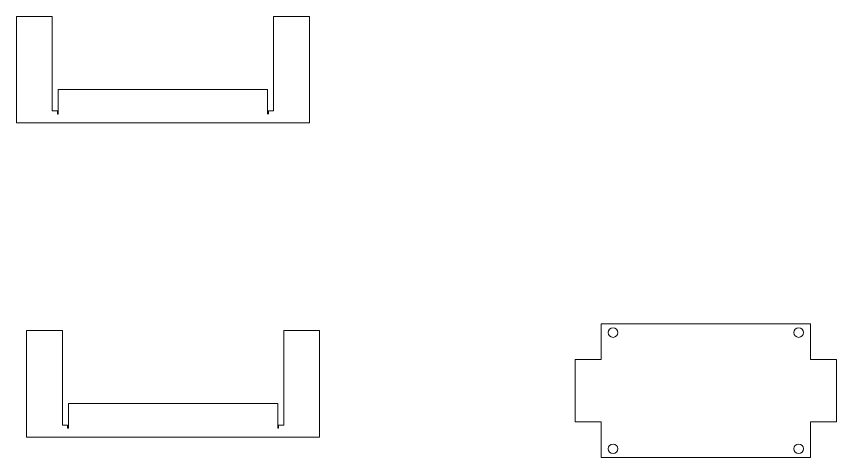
# Model space of a CAD drawing. Header units: millimetres. Extents: x -998 to 1687, y -162 to 1057.
# Drawn here: x 999 to 1687, y 687 to 1057 of the extents above; entities that cross this region are included whole.
import ezdxf

# ---------------------------------------------------------------- set-up
doc = ezdxf.new("R2010")
doc.units = ezdxf.units.MM

msp = doc.modelspace()

# ---------------------------------------------------------------- linework, layer by layer
at = {"color": 7, "linetype": 'Continuous', "lineweight": 15}
for p, q in [((999.469, 1057.14), (999.469, 967.84)), ((999.469, 1057.14), (1029.469, 1057.14)), ((1029.469, 1057.14), (1029.469, 977.84)), ((1215.069, 977.84), (1215.069, 1057.14)), ((1215.069, 1057.14), (1245.069, 1057.14)), ((1245.069, 967.84), (1245.069, 1057.14)), ((1034.469, 995.94), (1034.469, 975.54)), ((1210.069, 995.94), (1034.469, 995.94)), ((1210.069, 975.54), (1210.069, 995.94)), ((1029.469, 977.84), (1033.869, 977.84)), ((1033.869, 975.54), (1033.869, 977.84)), ((1210.669, 977.84), (1210.669, 975.54)), ((1210.669, 977.84), (1215.069, 977.84)), ((999.469, 967.84), (1245.069, 967.84)), ((1665.195, 799.432), (1489.595, 799.432)), ((1489.595, 799.432), (1489.595, 769.432)), ((1665.195, 799.432), (1665.195, 769.432)), ((1008.008, 793.679), (1008.008, 704.379)), ((1008.008, 793.679), (1038.008, 793.679)), ((1038.008, 793.679), (1038.008, 714.379)), ((1223.608, 714.379), (1223.608, 793.679)), ((1223.608, 793.679), (1253.608, 793.679)), ((1253.608, 704.379), (1253.608, 793.679)), ((1489.595, 769.432), (1467.795, 769.432)), ((1467.795, 769.432), (1467.795, 717.232)), ((1665.195, 769.432), (1686.995, 769.432)), ((1686.995, 717.232), (1686.995, 769.432)), ((1043.008, 732.479), (1043.008, 712.079)), ((1218.608, 732.479), (1043.008, 732.479)), ((1218.608, 712.079), (1218.608, 732.479)), ((1489.595, 717.232), (1467.795, 717.232)), ((1489.595, 687.232), (1489.595, 717.232)), ((1665.195, 717.232), (1686.995, 717.232)), ((1665.195, 687.232), (1665.195, 717.232)), ((1038.008, 714.379), (1042.408, 714.379)), ((1042.408, 712.079), (1042.408, 714.379)), ((1219.208, 714.379), (1219.208, 712.079)), ((1219.208, 714.379), (1223.608, 714.379)), ((1008.008, 704.379), (1253.608, 704.379)), ((1489.595, 687.232), (1665.195, 687.232))]:
    msp.add_line(p, q, dxfattribs=at)
for centre in [(1499.595, 792.032), (1655.195, 792.032), (1499.595, 694.632), (1655.195, 694.632)]:
    msp.add_circle(centre, 4, dxfattribs=at)
for centre in [(1034.169, 975.54), (1210.369, 975.54), (1042.708, 712.079), (1218.908, 712.079)]:
    msp.add_arc(centre, 0.3, 180, 0, dxfattribs=at)

doc.saveas('drawing.dxf')
